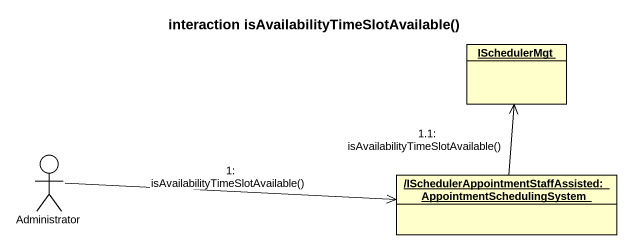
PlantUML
@startuml
title interaction isAvailabilityTimeSlotAvailable()
allowmixing
hide circle
hide empty members
object ISchedulerMgt
actor Administrator
object "/ISchedulerAppointmentStaffAssisted:AppointmentSchedulingSystem" as ISchedulerAppointmentStaffAs
Administrator -right-> ISchedulerAppointmentStaffAs : 1: isAvailabilityTimeSlotAvailable()
ISchedulerAppointmentStaffAs -up-> ISchedulerMgt : 1.1: isAvailabilityTimeSlotAvailable()
@enduml
